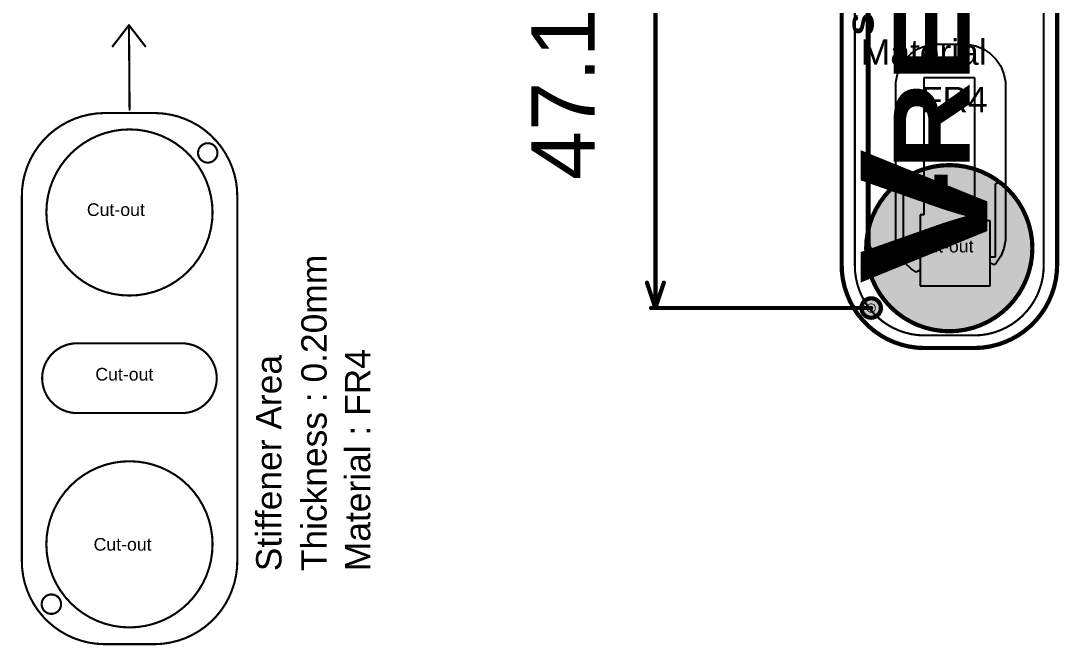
# Model space of a CAD drawing. Header units: inches. Extents: x -17 to 443, y -40 to 218.
# Drawn here: x 40.6 to 103.1, y -40.3 to -2.7 of the extents above; entities that cross this region are included whole.
import ezdxf

# ---------------------------------------------------------------- set-up
doc = ezdxf.new("R2010")
doc.units = ezdxf.units.IN
for name, color, linetype in [('Board Outline', 216, 'Continuous'), ('Bottom Layer', 5, 'Continuous'), ('Bottom Overlay', 54, 'Continuous'), ('Bottom Paste', 16, 'Continuous'), ('Bottom Solder', 6, 'Continuous'), ('Dimension', 6, 'Continuous'), ('Drill Drawing', 1, 'Continuous'), ('Fabrication', 76, 'Continuous'), ('Pad Holes', 156, 'Continuous'), ('Top Layer', 1, 'Continuous'), ('Top Overlay', 2, 'Continuous'), ('Top Solder', 216, 'Continuous'), ('Via Holes', 16, 'Continuous')]:
    doc.layers.add(name, color=color, linetype=linetype)
doc.styles.add('Arial', font='', dxfattribs={"height": 0.2})
doc.styles.add('Arial Black_Bold', font='', dxfattribs={"height": 0.2})
doc.styles.get('Arial').set_extended_font_data('Arial')
doc.styles.get('Arial Black_Bold').set_extended_font_data('Arial Black', bold=True)

# ---------------------------------------------------------------- blocks, each defined once
blk = doc.blocks.new('EMG_ELECTRODE_4_____B_211')
at = {"layer": 'Bottom Layer'}
h = blk.add_hatch(color=5, dxfattribs=at)
edge = h.paths.add_edge_path()
edge.add_arc((0, 19.974), 5, 0, 360)
h = blk.add_hatch(color=5, dxfattribs=at)
edge = h.paths.add_edge_path()
edge.add_arc((-3.15, 10), 2.1, 90, 270)
edge.add_line((-3.15, 7.9), (3.15, 7.9))
edge.add_arc((3.15, 10), 2.1, 270, 450)
edge.add_line((3.15, 12.1), (-3.15, 12.1))
h = blk.add_hatch(color=5, dxfattribs=at)
edge = h.paths.add_edge_path()
edge.add_arc((0, 0), 5, 0, 360)
h = blk.add_hatch(color=5, dxfattribs=at)
edge = h.paths.add_edge_path()
edge.add_arc((0, -20.026), 5, 0, 360)
at = {"layer": 'Bottom Paste'}
h = blk.add_hatch(color=16, dxfattribs=at)
edge = h.paths.add_edge_path()
edge.add_arc((0, 19.974), 5, 0, 360)
h = blk.add_hatch(color=16, dxfattribs=at)
edge = h.paths.add_edge_path()
edge.add_arc((-3.15, 10), 2.1, 90, 270)
edge.add_line((-3.15, 7.9), (3.15, 7.9))
edge.add_arc((3.15, 10), 2.1, 270, 450)
edge.add_line((3.15, 12.1), (-3.15, 12.1))
h = blk.add_hatch(color=16, dxfattribs=at)
edge = h.paths.add_edge_path()
edge.add_arc((0, 0), 5, 0, 360)
h = blk.add_hatch(color=16, dxfattribs=at)
edge = h.paths.add_edge_path()
edge.add_arc((0, -20.026), 5, 0, 360)
at = {"layer": 'Bottom Solder'}
h = blk.add_hatch(color=6, dxfattribs=at)
edge = h.paths.add_edge_path()
edge.add_arc((0, 19.974), 5.102, 0, 360)
h = blk.add_hatch(color=6, dxfattribs=at)
edge = h.paths.add_edge_path()
edge.add_arc((-3.15, 10), 2.202, 90, 270)
edge.add_line((-3.15, 7.798), (3.15, 7.798))
edge.add_arc((3.15, 10), 2.202, 270, 450)
edge.add_line((3.15, 12.202), (-3.15, 12.202))
h = blk.add_hatch(color=6, dxfattribs=at)
edge = h.paths.add_edge_path()
edge.add_arc((0, 0), 5.102, 0, 360)
h = blk.add_hatch(color=6, dxfattribs=at)
edge = h.paths.add_edge_path()
edge.add_arc((0, -20.026), 5.102, 0, 360)
at = {"layer": 'Bottom Overlay'}
for points in [[(-5.683, 20.953, 0.127, 0.127, -0.414214), (-1.531, 25.2, 0.127, 0.127, 0)], [(-1.531, 25.2, 0.127, 0.127, 0), (1.531, 25.2, 0.127, 0.127, 0)], [(1.531, 25.2, 0.127, 0.127, -0.414214), (5.683, 20.953, 0.127, 0.127, 0)], [(-5.683, -21.004, 0.127, 0.127, 0), (-5.683, 20.953, 0.127, 0.127, 0)], [(5.683, -21.004, 0.127, 0.127, 0), (5.683, 20.953, 0.127, 0.127, 0)], [(-1.531, -25.251, 0.127, 0.127, -0.414214), (-5.683, -21.004, 0.127, 0.127, 0)], [(5.683, -21.004, 0.127, 0.127, -0.414214), (1.531, -25.251, 0.127, 0.127, 0)], [(-1.531, -25.251, 0.127, 0.127, 0), (1.531, -25.251, 0.127, 0.127, 0)]]:
    blk.add_lwpolyline(points, format="xyseb", dxfattribs=at)
for points in [[(-1.562, 25.2, 0.0635, 0.0635, 1), (-1.499, 25.2, 0.0635, 0.0635, 1)], [(-1.562, 25.2, 0.0635, 0.0635, 1), (-1.499, 25.2, 0.0635, 0.0635, 1)], [(1.499, 25.2, 0.0635, 0.0635, 1), (1.562, 25.2, 0.0635, 0.0635, 1)], [(1.499, 25.2, 0.0635, 0.0635, 1), (1.562, 25.2, 0.0635, 0.0635, 1)], [(-5.715, 20.953, 0.0635, 0.0635, 1), (-5.652, 20.953, 0.0635, 0.0635, 1)], [(-5.715, 20.953, 0.0635, 0.0635, 1), (-5.652, 20.953, 0.0635, 0.0635, 1)], [(5.651, 20.953, 0.0635, 0.0635, 1), (5.715, 20.953, 0.0635, 0.0635, 1)], [(5.651, 20.953, 0.0635, 0.0635, 1), (5.715, 20.953, 0.0635, 0.0635, 1)], [(-5.715, -21.004, 0.0635, 0.0635, 1), (-5.652, -21.004, 0.0635, 0.0635, 1)], [(-5.715, -21.004, 0.0635, 0.0635, 1), (-5.652, -21.004, 0.0635, 0.0635, 1)], [(5.651, -21.004, 0.0635, 0.0635, 1), (5.715, -21.004, 0.0635, 0.0635, 1)], [(5.651, -21.004, 0.0635, 0.0635, 1), (5.715, -21.004, 0.0635, 0.0635, 1)], [(-1.562, -25.251, 0.0635, 0.0635, 1), (-1.499, -25.251, 0.0635, 0.0635, 1)], [(-1.563, -25.251, 0.0635, 0.0635, 1), (-1.499, -25.251, 0.0635, 0.0635, 1)], [(1.499, -25.251, 0.0635, 0.0635, 1), (1.562, -25.251, 0.0635, 0.0635, 1)], [(1.499, -25.251, 0.0635, 0.0635, 1), (1.562, -25.251, 0.0635, 0.0635, 1)]]:
    blk.add_lwpolyline(points, format="xyseb", close=True, dxfattribs=at)

msp = doc.modelspace()

# ---------------------------------------------------------------- hatches: boundary and pattern name
at = {"layer": 'Bottom Layer'}
h = msp.add_hatch(color=5, dxfattribs=at)
edge = h.paths.add_edge_path()
edge.add_arc((92.919, -16.764), 0.3, 0, 360)
at = {"layer": 'Bottom Solder'}
h = msp.add_hatch(color=6, dxfattribs=at)
edge = h.paths.add_edge_path()
edge.add_arc((91.751, -20.026), 0.102, 0, 360)
at = {"layer": 'Pad Holes'}
h = msp.add_hatch(color=7, dxfattribs=at)
edge = h.paths.add_edge_path()
edge.add_arc((91.751, -20.026), 0.5, 0, 360)
at = {"layer": 'Top Layer'}
h = msp.add_hatch(color=1, dxfattribs=at)
edge = h.paths.add_edge_path()
edge.add_arc((92.919, -16.764), 0.3, 0, 360)
at = {"layer": 'Top Solder'}
h = msp.add_hatch(color=216, dxfattribs=at)
edge = h.paths.add_edge_path()
edge.add_arc((91.751, -20.026), 0.102, 0, 360)
at = {"layer": 'Via Holes'}
h = msp.add_hatch(color=7, dxfattribs=at)
edge = h.paths.add_edge_path()
edge.add_arc((92.919, -16.764), 0.15, 0, 360)

# ---------------------------------------------------------------- linework, layer by layer
at = {"layer": 'Board Outline'}
for points in [[(89.973, -17.377, 0.127, 0.127, 0), (89.973, 24.504, 0.127, 0.127, 0)], [(102.939, 24.504, 0.127, 0.127, 0), (102.939, -17.377, 0.127, 0.127, 0)], [(94.916, -22.433, 0.127, 0.127, -0.414214), (89.973, -17.377, 0.127, 0.127, 0)], [(102.939, -17.377, 0.127, 0.127, -0.414214), (97.996, -22.433, 0.127, 0.127, 0)], [(94.916, -22.433, 0.127, 0.127, 0), (97.996, -22.433, 0.127, 0.127, 0)]]:
    msp.add_lwpolyline(points, format="xyseb", dxfattribs=at)
for points in [[(89.941, -17.377, 0.0635, 0.0635, 1), (90.005, -17.377, 0.0635, 0.0635, 1)], [(89.941, -17.377, 0.0635, 0.0635, 1), (90.005, -17.377, 0.0635, 0.0635, 1)], [(102.908, -17.377, 0.0635, 0.0635, 1), (102.971, -17.377, 0.0635, 0.0635, 1)], [(102.908, -17.377, 0.0635, 0.0635, 1), (102.971, -17.377, 0.0635, 0.0635, 1)], [(94.885, -22.433, 0.0635, 0.0635, 1), (94.948, -22.433, 0.0635, 0.0635, 1)], [(94.885, -22.433, 0.0635, 0.0635, 1), (94.948, -22.433, 0.0635, 0.0635, 1)], [(97.964, -22.433, 0.0635, 0.0635, 1), (98.028, -22.433, 0.0635, 0.0635, 1)], [(97.964, -22.433, 0.0635, 0.0635, 1), (98.028, -22.433, 0.0635, 0.0635, 1)]]:
    msp.add_lwpolyline(points, format="xyseb", close=True, dxfattribs=at)
at = {"layer": 'Dimension'}
for points in [[(78.765, -20.026, 0.254, 0.254, 0), (78.765, 3.567, 0.254, 0.254, 0)], [(78.257, -18.502, 0.254, 0.254, 0), (78.765, -20.026, 0.254, 0.254, 0)], [(78.765, -20.026, 0.254, 0.254, 0), (79.273, -18.502, 0.254, 0.254, 0)], [(78.511, -20.026, 0.254, 0.254, 0), (91.751, -20.026, 0.254, 0.254, 0)]]:
    msp.add_lwpolyline(points, format="xyseb", dxfattribs=at)
for points in [[(78.194, -18.502, 0.127, 0.127, 1), (78.321, -18.502, 0.127, 0.127, 1)], [(79.21, -18.502, 0.127, 0.127, 1), (79.337, -18.502, 0.127, 0.127, 1)], [(78.448, -20.026, 0.127, 0.127, 1), (78.575, -20.026, 0.127, 0.127, 1)], [(78.702, -20.026, 0.127, 0.127, 1), (78.829, -20.026, 0.127, 0.127, 1)], [(78.702, -20.026, 0.127, 0.127, 1), (78.829, -20.026, 0.127, 0.127, 1)], [(78.702, -20.026, 0.127, 0.127, 1), (78.829, -20.026, 0.127, 0.127, 1)], [(91.687, -20.026, 0.127, 0.127, 1), (91.814, -20.026, 0.127, 0.127, 1)]]:
    msp.add_lwpolyline(points, format="xyseb", close=True, dxfattribs=at)
at = {"layer": 'Drill Drawing'}
for points in [[(92.665, -16.51, 0.0508, 0.0508, 0), (93.173, -16.51, 0.0508, 0.0508, 0)], [(92.665, -17.018, 0.0508, 0.0508, 0), (92.665, -16.51, 0.0508, 0.0508, 0)], [(93.173, -17.018, 0.0508, 0.0508, 0), (93.173, -16.51, 0.0508, 0.0508, 0)], [(92.665, -17.018, 0.0508, 0.0508, 0), (93.173, -17.018, 0.0508, 0.0508, 0)]]:
    msp.add_lwpolyline(points, format="xyseb", dxfattribs=at)
for points in [[(92.653, -16.51, 0.0254, 0.0254, 1), (92.678, -16.51, 0.0254, 0.0254, 1)], [(92.653, -16.51, 0.0254, 0.0254, 1), (92.678, -16.51, 0.0254, 0.0254, 1)], [(93.161, -16.51, 0.0254, 0.0254, 1), (93.186, -16.51, 0.0254, 0.0254, 1)], [(93.161, -16.51, 0.0254, 0.0254, 1), (93.186, -16.51, 0.0254, 0.0254, 1)], [(92.653, -17.018, 0.0254, 0.0254, 1), (92.678, -17.018, 0.0254, 0.0254, 1)], [(92.653, -17.018, 0.0254, 0.0254, 1), (92.678, -17.018, 0.0254, 0.0254, 1)], [(93.161, -17.018, 0.0254, 0.0254, 1), (93.186, -17.018, 0.0254, 0.0254, 1)], [(93.161, -17.018, 0.0254, 0.0254, 1), (93.186, -17.018, 0.0254, 0.0254, 1)], [(92.005, -20.026, 0.0508, 0.0508, 1), (91.497, -20.026, 0.0508, 0.0508, 1)], [(91.484, -20.026, 0.0254, 0.0254, 1), (91.51, -20.026, 0.0254, 0.0254, 1)], [(91.992, -20.026, 0.0254, 0.0254, 1), (92.018, -20.026, 0.0254, 0.0254, 1)]]:
    msp.add_lwpolyline(points, format="xyseb", close=True, dxfattribs=at)
at = {"layer": 'Fabrication'}
for points in [[(89.973, -17.377, 0.254, 0.254, 0), (89.973, 24.504, 0.254, 0.254, 0)], [(102.939, 24.504, 0.254, 0.254, 0), (102.939, -17.377, 0.254, 0.254, 0)], [(46.105, -4.271, 0.127, 0.127, 0), (47.085, -3.001, 0.127, 0.127, 0)], [(47.085, -3.001, 0.127, 0.127, 0), (47.121, -8.081, 0.127, 0.127, 0)], [(47.085, -3.001, 0.127, 0.127, 0), (48.065, -4.271, 0.127, 0.127, 0)], [(40.637, -13.346, 0.127, 0.127, -0.414214), (45.581, -8.29, 0.127, 0.127, 0)], [(45.581, -8.29, 0.127, 0.127, 0), (48.66, -8.29, 0.127, 0.127, 0)], [(48.66, -8.29, 0.127, 0.127, -0.414214), (53.604, -13.346, 0.127, 0.127, 0)], [(40.638, -13.346, 0.127, 0.127, -0.244175), (42.715, -9.232, 0.127, 0.127, 0)], [(40.637, -35.201, 0.127, 0.127, 0), (40.638, -13.346, 0.127, 0.127, 0)], [(53.604, -13.346, 0.127, 0.127, 0), (53.604, -35.201, 0.127, 0.127, 0)], [(94.916, -22.433, 0.254, 0.254, -0.414214), (89.973, -17.377, 0.254, 0.254, 0)], [(102.939, -17.377, 0.254, 0.254, -0.414214), (97.996, -22.433, 0.254, 0.254, 0)], [(42.476, -22.763, 0.127, 0.127, -0.198912), (43.96, -22.148, 0.127, 0.127, 0)], [(43.96, -22.148, 0.127, 0.127, 0), (50.268, -22.148, 0.127, 0.127, 0)], [(50.268, -22.148, 0.127, 0.127, -0.198912), (51.753, -22.763, 0.127, 0.127, 0)], [(94.916, -22.433, 0.254, 0.254, 0), (97.996, -22.433, 0.254, 0.254, 0)], [(41.86, -24.248, 0.127, 0.127, -0.198912), (42.476, -22.763, 0.127, 0.127, 0)], [(51.753, -22.763, 0.127, 0.127, -0.198912), (52.368, -24.248, 0.127, 0.127, 0)], [(42.476, -25.733, 0.127, 0.127, -0.198912), (41.86, -24.248, 0.127, 0.127, 0)], [(52.368, -24.248, 0.127, 0.127, -0.198912), (51.753, -25.733, 0.127, 0.127, 0)], [(43.96, -26.348, 0.127, 0.127, -0.198912), (42.476, -25.733, 0.127, 0.127, 0)], [(51.753, -25.733, 0.127, 0.127, -0.198912), (50.268, -26.348, 0.127, 0.127, 0)], [(43.96, -26.348, 0.127, 0.127, 0), (50.268, -26.348, 0.127, 0.127, 0)], [(45.581, -40.257, 0.127, 0.127, -0.414214), (40.637, -35.201, 0.127, 0.127, 0)], [(53.604, -35.201, 0.127, 0.127, -0.414214), (48.66, -40.257, 0.127, 0.127, 0)], [(45.581, -40.257, 0.127, 0.127, 0), (48.66, -40.257, 0.127, 0.127, 0)]]:
    msp.add_lwpolyline(points, format="xyseb", dxfattribs=at)
for points in [[(47.053, -3.001, 0.0635, 0.0635, 1), (47.117, -3.001, 0.0635, 0.0635, 1)], [(47.053, -3.001, 0.0635, 0.0635, 1), (47.117, -3.001, 0.0635, 0.0635, 1)], [(47.053, -3.001, 0.0635, 0.0635, 1), (47.117, -3.001, 0.0635, 0.0635, 1)], [(46.073, -4.271, 0.0635, 0.0635, 1), (46.137, -4.271, 0.0635, 0.0635, 1)], [(48.033, -4.271, 0.0635, 0.0635, 1), (48.097, -4.271, 0.0635, 0.0635, 1)], [(47.089, -8.081, 0.0635, 0.0635, 1), (47.153, -8.081, 0.0635, 0.0635, 1)], [(45.549, -8.29, 0.0635, 0.0635, 1), (45.613, -8.29, 0.0635, 0.0635, 1)], [(45.549, -8.29, 0.0635, 0.0635, 1), (45.613, -8.29, 0.0635, 0.0635, 1)], [(48.629, -8.29, 0.0635, 0.0635, 1), (48.692, -8.29, 0.0635, 0.0635, 1)], [(48.629, -8.29, 0.0635, 0.0635, 1), (48.692, -8.29, 0.0635, 0.0635, 1)], [(52.114, -14.274, 0.127, 0.127, 1), (42.114, -14.274, 0.127, 0.127, 1)], [(42.684, -9.232, 0.0635, 0.0635, 1), (42.747, -9.232, 0.0635, 0.0635, 1)], [(52.41, -10.69, 0.127, 0.127, 1), (51.242, -10.69, 0.127, 0.127, 1)], [(51.21, -10.69, 0.0635, 0.0635, 1), (51.273, -10.69, 0.0635, 0.0635, 1)], [(52.378, -10.69, 0.0635, 0.0635, 1), (52.442, -10.69, 0.0635, 0.0635, 1)], [(101.45, -16.424, 0.254, 0.254, 1), (91.45, -16.424, 0.254, 0.254, 1)], [(40.606, -13.346, 0.0635, 0.0635, 1), (40.669, -13.346, 0.0635, 0.0635, 1)], [(40.606, -13.346, 0.0635, 0.0635, 1), (40.669, -13.346, 0.0635, 0.0635, 1)], [(40.606, -13.346, 0.0635, 0.0635, 1), (40.669, -13.346, 0.0635, 0.0635, 1)], [(53.572, -13.346, 0.0635, 0.0635, 1), (53.636, -13.346, 0.0635, 0.0635, 1)], [(53.572, -13.346, 0.0635, 0.0635, 1), (53.636, -13.346, 0.0635, 0.0635, 1)], [(42.083, -14.274, 0.0635, 0.0635, 1), (42.146, -14.274, 0.0635, 0.0635, 1)], [(52.083, -14.274, 0.0635, 0.0635, 1), (52.146, -14.274, 0.0635, 0.0635, 1)], [(91.386, -16.424, 0.127, 0.127, 1), (91.513, -16.424, 0.127, 0.127, 1)], [(101.386, -16.424, 0.127, 0.127, 1), (101.513, -16.424, 0.127, 0.127, 1)], [(89.909, -17.377, 0.127, 0.127, 1), (90.036, -17.377, 0.127, 0.127, 1)], [(89.909, -17.377, 0.127, 0.127, 1), (90.036, -17.377, 0.127, 0.127, 1)], [(102.876, -17.377, 0.127, 0.127, 1), (103.003, -17.377, 0.127, 0.127, 1)], [(102.876, -17.377, 0.127, 0.127, 1), (103.003, -17.377, 0.127, 0.127, 1)], [(92.335, -20.026, 0.254, 0.254, 1), (91.167, -20.026, 0.254, 0.254, 1)], [(91.103, -20.026, 0.127, 0.127, 1), (91.23, -20.026, 0.127, 0.127, 1)], [(92.272, -20.026, 0.127, 0.127, 1), (92.399, -20.026, 0.127, 0.127, 1)], [(43.929, -22.148, 0.0635, 0.0635, 1), (43.992, -22.148, 0.0635, 0.0635, 1)], [(43.929, -22.148, 0.0635, 0.0635, 1), (43.992, -22.148, 0.0635, 0.0635, 1)], [(50.237, -22.148, 0.0635, 0.0635, 1), (50.3, -22.148, 0.0635, 0.0635, 1)], [(50.237, -22.148, 0.0635, 0.0635, 1), (50.3, -22.148, 0.0635, 0.0635, 1)], [(94.853, -22.433, 0.127, 0.127, 1), (94.98, -22.433, 0.127, 0.127, 1)], [(94.853, -22.433, 0.127, 0.127, 1), (94.98, -22.433, 0.127, 0.127, 1)], [(97.932, -22.433, 0.127, 0.127, 1), (98.059, -22.433, 0.127, 0.127, 1)], [(97.932, -22.433, 0.127, 0.127, 1), (98.059, -22.433, 0.127, 0.127, 1)], [(42.444, -22.763, 0.0635, 0.0635, 1), (42.507, -22.763, 0.0635, 0.0635, 1)], [(42.444, -22.763, 0.0635, 0.0635, 1), (42.507, -22.763, 0.0635, 0.0635, 1)], [(51.722, -22.763, 0.0635, 0.0635, 1), (51.785, -22.763, 0.0635, 0.0635, 1)], [(51.722, -22.763, 0.0635, 0.0635, 1), (51.785, -22.763, 0.0635, 0.0635, 1)], [(41.829, -24.248, 0.0635, 0.0635, 1), (41.892, -24.248, 0.0635, 0.0635, 1)], [(41.829, -24.248, 0.0635, 0.0635, 1), (41.892, -24.248, 0.0635, 0.0635, 1)], [(52.337, -24.248, 0.0635, 0.0635, 1), (52.4, -24.248, 0.0635, 0.0635, 1)], [(52.337, -24.248, 0.0635, 0.0635, 1), (52.4, -24.248, 0.0635, 0.0635, 1)], [(42.444, -25.733, 0.0635, 0.0635, 1), (42.507, -25.733, 0.0635, 0.0635, 1)], [(42.444, -25.733, 0.0635, 0.0635, 1), (42.507, -25.733, 0.0635, 0.0635, 1)], [(51.722, -25.733, 0.0635, 0.0635, 1), (51.785, -25.733, 0.0635, 0.0635, 1)], [(51.722, -25.733, 0.0635, 0.0635, 1), (51.785, -25.733, 0.0635, 0.0635, 1)], [(43.929, -26.348, 0.0635, 0.0635, 1), (43.992, -26.348, 0.0635, 0.0635, 1)], [(43.929, -26.348, 0.0635, 0.0635, 1), (43.992, -26.348, 0.0635, 0.0635, 1)], [(50.237, -26.348, 0.0635, 0.0635, 1), (50.3, -26.348, 0.0635, 0.0635, 1)], [(50.237, -26.348, 0.0635, 0.0635, 1), (50.3, -26.348, 0.0635, 0.0635, 1)], [(52.114, -34.248, 0.127, 0.127, 1), (42.114, -34.248, 0.127, 0.127, 1)], [(42.083, -34.248, 0.0635, 0.0635, 1), (42.146, -34.248, 0.0635, 0.0635, 1)], [(52.083, -34.248, 0.0635, 0.0635, 1), (52.146, -34.248, 0.0635, 0.0635, 1)], [(40.606, -35.201, 0.0635, 0.0635, 1), (40.669, -35.201, 0.0635, 0.0635, 1)], [(40.606, -35.201, 0.0635, 0.0635, 1), (40.669, -35.201, 0.0635, 0.0635, 1)], [(53.572, -35.201, 0.0635, 0.0635, 1), (53.636, -35.201, 0.0635, 0.0635, 1)], [(53.572, -35.201, 0.0635, 0.0635, 1), (53.636, -35.201, 0.0635, 0.0635, 1)], [(43, -37.85, 0.127, 0.127, 1), (41.831, -37.85, 0.127, 0.127, 1)], [(41.799, -37.85, 0.0635, 0.0635, 1), (41.863, -37.85, 0.0635, 0.0635, 1)], [(42.968, -37.85, 0.0635, 0.0635, 1), (43.031, -37.85, 0.0635, 0.0635, 1)], [(45.549, -40.257, 0.0635, 0.0635, 1), (45.613, -40.257, 0.0635, 0.0635, 1)], [(45.549, -40.257, 0.0635, 0.0635, 1), (45.613, -40.257, 0.0635, 0.0635, 1)], [(48.629, -40.257, 0.0635, 0.0635, 1), (48.692, -40.257, 0.0635, 0.0635, 1)], [(48.629, -40.257, 0.0635, 0.0635, 1), (48.692, -40.257, 0.0635, 0.0635, 1)]]:
    msp.add_lwpolyline(points, format="xyseb", close=True, dxfattribs=at)
at = {"layer": 'Top Layer'}
for points in [[(91.567, -16.154, 0.305, 0.305, 0), (91.567, 0.178, 0.305, 0.305, 0)], [(92.151, -16.739, 0.305, 0.305, -0.414214), (91.567, -16.154, 0.305, 0.305, 0)], [(92.151, -16.739, 0.305, 0.305, 0), (92.894, -16.739, 0.305, 0.305, 0)], [(92.894, -16.739, 0.305, 0.305, -0.414214), (92.919, -16.764, 0.305, 0.305, 0)]]:
    msp.add_lwpolyline(points, format="xyseb", dxfattribs=at)
for points in [[(91.491, -16.154, 0.152, 0.152, 1), (91.643, -16.154, 0.152, 0.152, 1)], [(91.491, -16.154, 0.152, 0.152, 1), (91.643, -16.154, 0.152, 0.152, 1)], [(92.075, -16.739, 0.152, 0.152, 1), (92.227, -16.739, 0.152, 0.152, 1)], [(92.075, -16.739, 0.152, 0.152, 1), (92.227, -16.739, 0.152, 0.152, 1)], [(92.818, -16.739, 0.152, 0.152, 1), (92.97, -16.739, 0.152, 0.152, 1)], [(92.818, -16.739, 0.152, 0.152, 1), (92.97, -16.739, 0.152, 0.152, 1)], [(92.843, -16.764, 0.152, 0.152, 1), (92.996, -16.764, 0.152, 0.152, 1)]]:
    msp.add_lwpolyline(points, format="xyseb", close=True, dxfattribs=at)
at = {"layer": 'Top Overlay'}
for p, q in [((94.565, -4.429), (95.027, -4.238)), ((95.027, -4.238), (95.518, -4.14)), ((95.518, -4.14), (97.542, -4.14)), ((97.542, -4.14), (98.033, -4.238)), ((98.033, -4.238), (98.495, -4.429)), ((93.795, -5.061), (94.149, -4.707)), ((94.149, -4.707), (94.565, -4.429)), ((98.495, -4.429), (98.911, -4.707)), ((98.911, -4.707), (99.265, -5.061)), ((93.325, -5.94), (93.517, -5.477)), ((93.517, -5.477), (93.795, -5.061)), ((99.265, -5.061), (99.543, -5.477)), ((99.543, -5.477), (99.734, -5.94)), ((93.228, -6.43), (93.325, -5.94)), ((94.912, -6.177), (94.912, -14.412)), ((97.991, -6.177), (94.912, -6.177)), ((97.991, -6.177), (94.912, -6.177)), ((94.912, -6.177), (94.912, -14.412)), ((97.991, -14.773), (97.991, -6.177)), ((97.991, -14.773), (97.991, -6.177)), ((99.734, -5.94), (99.832, -6.43)), ((93.228, -6.68), (93.228, -6.43)), ((93.228, -15.697), (93.228, -6.68)), ((99.832, -6.43), (99.832, -6.68)), ((99.832, -6.68), (99.832, -15.697)), ((92.956, -12.846), (93.422, -12.444)), ((93.422, -12.444), (93.423, -12.443)), ((93.423, -12.443), (93.677, -12.579)), ((99.235, -12.543), (99.459, -12.424)), ((99.459, -12.424), (99.491, -12.444)), ((99.491, -12.444), (99.956, -12.846)), ((92.544, -13.301), (92.956, -12.846)), ((93.677, -12.579), (93.677, -16.941)), ((99.241, -16.941), (99.235, -12.543)), ((99.956, -12.846), (100.369, -13.301)), ((92.19, -13.804), (92.544, -13.301)), ((100.369, -13.301), (100.723, -13.804)), ((91.679, -14.919), (91.9, -14.346)), ((91.9, -14.346), (92.19, -13.804)), ((100.723, -13.804), (101.012, -14.346)), ((101.012, -14.346), (101.233, -14.919)), ((91.53, -15.515), (91.679, -14.919)), ((94.912, -14.412), (94.708, -14.412)), ((94.708, -14.412), (94.708, -18.691)), ((94.912, -14.412), (94.708, -14.412)), ((94.708, -14.412), (94.708, -17.741)), ((98.914, -14.773), (97.991, -14.773)), ((98.914, -14.773), (97.991, -14.773)), ((98.914, -18.691), (98.914, -14.773)), ((98.914, -17.335), (98.914, -14.773)), ((101.233, -14.919), (101.383, -15.515)), ((91.454, -16.125), (91.53, -15.515)), ((101.383, -15.515), (101.458, -16.125)), ((91.454, -16.76), (91.454, -16.125)), ((93.228, -15.948), (93.228, -15.697)), ((93.325, -16.438), (93.228, -15.948)), ((99.832, -15.948), (99.734, -16.438)), ((99.832, -15.697), (99.832, -15.948)), ((101.458, -16.125), (101.458, -16.76)), ((91.54, -17.41), (91.454, -16.76)), ((93.517, -16.901), (93.325, -16.438)), ((99.734, -16.438), (99.543, -16.901)), ((101.458, -16.76), (101.372, -17.41)), ((91.71, -18.044), (91.54, -17.41)), ((93.795, -17.317), (93.517, -16.901)), ((93.677, -16.941), (94.708, -16.941)), ((94.149, -17.67), (93.795, -17.317)), ((94.708, -16.941), (94.708, -18.691)), ((98.914, -18.691), (98.914, -16.941)), ((98.914, -16.941), (99.241, -16.941)), ((99.149, -17.432), (98.914, -17.335)), ((99.265, -17.317), (99.149, -17.432)), ((99.543, -16.901), (99.265, -17.317)), ((101.372, -17.41), (101.203, -18.044)), ((91.961, -18.65), (91.71, -18.044)), ((94.454, -17.875), (94.149, -17.67)), ((94.708, -17.741), (94.454, -17.875)), ((101.203, -18.044), (100.952, -18.65)), ((92.288, -19.217), (91.961, -18.65)), ((94.708, -18.691), (98.914, -18.691)), ((94.708, -18.691), (98.914, -18.691)), ((100.952, -18.65), (100.624, -19.217)), ((92.688, -19.738), (92.288, -19.217)), ((100.624, -19.217), (100.225, -19.738)), ((93.151, -20.201), (92.688, -19.738)), ((100.225, -19.738), (99.761, -20.201)), ((93.671, -20.6), (93.151, -20.201)), ((94.239, -20.928), (93.671, -20.6)), ((99.241, -20.6), (98.673, -20.928)), ((99.761, -20.201), (99.241, -20.6)), ((94.845, -21.179), (94.239, -20.928)), ((95.478, -21.349), (94.845, -21.179)), ((98.067, -21.179), (97.434, -21.349)), ((98.673, -20.928), (98.067, -21.179)), ((96.128, -21.434), (95.478, -21.349)), ((96.784, -21.434), (96.128, -21.434)), ((97.434, -21.349), (96.784, -21.434))]:
    msp.add_line(p, q, dxfattribs=at)

# ---------------------------------------------------------------- block references
msp.add_blockref('EMG_ELECTRODE_4_____B_211', (96.45, 3.576))

# ---------------------------------------------------------------- texts
at = {"layer": 'Dimension', "style": 'Arial'}
msp.add_text('47.19 (mm)', height=3.81, rotation=90, dxfattribs=at).set_placement((75.118, -12.325))
at = {"layer": 'Fabrication', "style": 'Arial'}
for s, rotation, p in [('Material', 360, (91.128, -5.386)), ('FR4', 360, (94.735, -8.245)), ('Thickness : 0.20mm', 90, (58.979, -35.865)), ('Stiffener Area', 90, (56.261, -35.865)), ('Material : FR4', 90, (61.606, -35.865))]:
    msp.add_text(s, height=1.524, rotation=rotation, dxfattribs=at).set_placement(p)
for p in [(44.551, -14.485), (94.418, -16.678), (45.059, -24.391), (44.955, -34.629)]:
    msp.add_text('Cut-out', height=0.762, dxfattribs=at).set_placement(p)
at = {"layer": 'Top Overlay', "style": 'Arial Black_Bold'}
for s, height, p in [('SB507', 1.27, (91.901, -3.618)), ('-REF', 4.572, (97.673, -14.132)), ('V', 7.62, (98.746, -18.572))]:
    msp.add_text(s, height=height, rotation=90, dxfattribs=at).set_placement(p)

doc.saveas('drawing.dxf')
